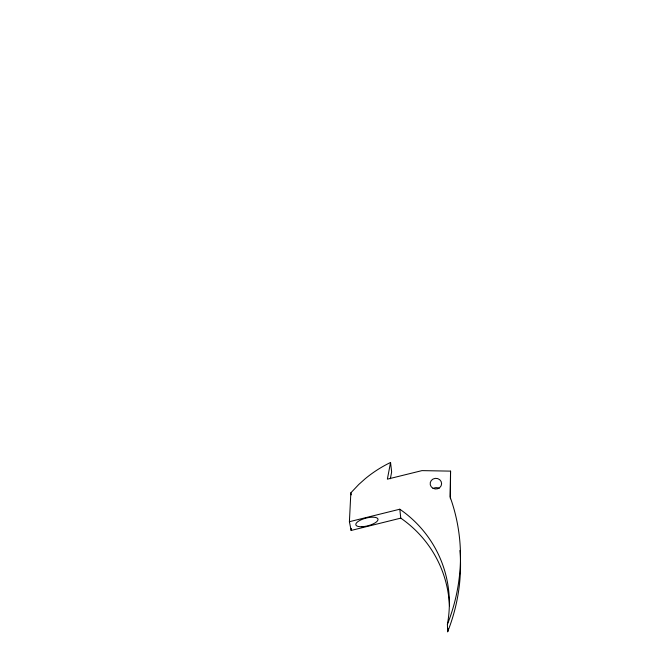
<?xml version="1.0" encoding="UTF-8"?>
<svg xmlns="http://www.w3.org/2000/svg" width="665" height="665" viewBox="0 0 665 665"><rect width="100%" height="100%" fill="white"/><g stroke="black" fill="none" stroke-linecap="round" stroke-linejoin="round"><path stroke-width="1" d="M449.465 605.798A121.155 116.392 -21.8 0 0 400.771 518.135L351.145 530.446L349.408 521.701L350.846 492.856L358.768 484.477L365.176 478.758A123.831 118.187 1.8 0 1 390.555 462.474L387.371 479.157L421.976 470.62L450.571 471.128L450.039 496.772A196.532 184.446 -24.2 0 1 447.404 624.327L447.653 631.75A121.155 116.392 -21.8 0 0 448.168 628.766M450.388 498.775L450.571 471.128M351.145 530.446L351.245 528.409M390.363 478.75L391.643 471.967L390.555 462.474M349.408 521.701L399.806 509.215A123.067 117.971 -21.2 0 1 447.404 624.327M350.846 492.856L351.228 494.876M399.806 509.215L400.771 518.135M459.947 550.504A193.523 182.06 -24.6 0 1 447.653 631.75M433.505 488.343A5.636 5.27 -1.2 0 1 439.141 488.351M361.876 526.722A11.43 3.948 -14.5 0 0 378.019 519.232A11.43 3.948 -14.5 0 0 360.871 519.914A11.43 3.948 -14.5 0 0 361.876 526.722M432.998 488.285A5.727 5.337 -1.4 0 0 441.61 483.671A5.727 5.337 -1.4 0 0 433.04 479.041A5.727 5.337 -1.4 0 0 432.998 488.285"/></g></svg>
